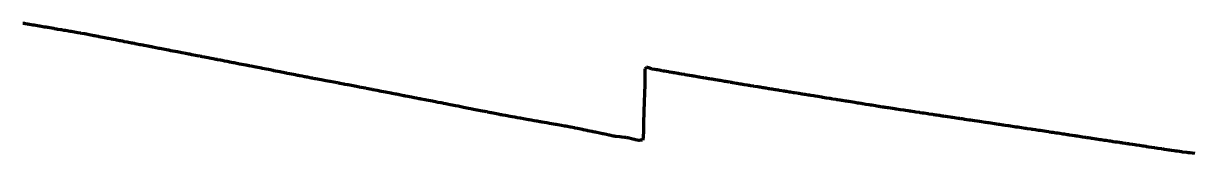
# Model space of a CAD drawing. Header units: metres. Extents: x 599858 to 604892, y 1147555 to 1148052.
# Drawn here: x 601514 to 602066, y 1147923 to 1147985 of the extents above; entities that cross this region are included whole.
import ezdxf

# ---------------------------------------------------------------- set-up
doc = ezdxf.new("R2010")
doc.units = ezdxf.units.M
doc.header["$MEASUREMENT"] = 0
doc.linetypes.add('DGN Style 5', pattern=[112.216283, 48.092693, -64.12359])
doc.layers.add('TF_T_---_Kabl-_2', color=5, linetype='DGN Style 5', lineweight=70)

msp = doc.modelspace()

# ---------------------------------------------------------------- linework, layer by layer
at = {"layer": 'TF_T_---_Kabl-_2'}
msp.add_polyline3d([(602066.22, 1147923.48, 41.04), (602063.85, 1147923.78, 41.04), (602063.28, 1147923.85, 41.05), (602063.09, 1147923.87, 41.06), (602062.41, 1147923.96, 41.09), (602060.48, 1147924.2, 41.02), (602060.18, 1147924.24, 41.02), (602060.1, 1147924.25, 41.02), (602059.940966, 1147924.271112, 41.03191), (602058.95, 1147924.42, 41.09), (602058.88, 1147924.43, 41.1), (602057.91, 1147924.57, 41.1), (602057.27, 1147924.67, 41.09), (602056.51, 1147924.78, 41.02), (602056.43, 1147924.8, 41.02), (602056.38, 1147924.8, 41.03), (602055.14, 1147924.99, 41.15), (602054.3, 1147925.12, 41.04), (602054.06, 1147925.15, 41.01), (602053.88, 1147925.18, 41.05), (602053.01, 1147925.31, 41.11), (602051.89, 1147925.48, 41.07), (602051.38, 1147925.55, 41.08), (602051, 1147925.61, 41.09), (602050.66, 1147925.66, 41.09), (602048.76, 1147925.95, 41.06), (602047.99, 1147926.06, 41.06), (602047.65, 1147926.11, 41.12), (602047.35, 1147926.16, 41.07), (602047.18, 1147926.18, 41.06), (602045.98, 1147926.36, 41.07), (602044.69, 1147926.56, 41.05), (602044.43, 1147926.6, 41.08), (602043.6, 1147926.72, 41.11), (602043.2, 1147926.78, 41.11), (602042.07, 1147926.95, 41.12), (602041.83, 1147926.99, 41.1), (602041.66, 1147927.01, 41.13), (602040.15, 1147927.24, 41.15), (602038.84, 1147927.43, 41.17), (602038.54, 1147927.48, 41.17), (602037.89, 1147927.58, 41.2), (602036.75, 1147927.75, 41.23), (602035.45, 1147927.94, 41.17), (602034.93, 1147928.02, 41.18), (602034.28, 1147928.12, 41.17), (602034.09, 1147928.15, 41.18), (602033.8, 1147928.19, 41.15), (602033.36, 1147928.26, 41.21), (602032.17, 1147928.43, 41.27), (602031.81, 1147928.49, 41.25), (602031.72, 1147928.5, 41.27), (602030.96, 1147928.62, 41.17), (602030.72, 1147928.65, 41.14), (602030.7, 1147928.65, 41.14), (602029.62, 1147928.82, 41.23), (602028.68, 1147928.96, 41.2), (602027.73, 1147929.1, 41.21), (602027.26, 1147929.17, 41.23), (602027.02, 1147929.21, 41.24), (602026.41, 1147929.3, 41.26), (602025.76, 1147929.4, 41.25), (602024.39, 1147929.6, 41.25), (602023.9, 1147929.67, 41.32), (602023.45, 1147929.74, 41.33), (602022.78, 1147929.84, 41.27), (602022.05, 1147929.95, 41.27), (602021.67, 1147930.01, 41.22), (602021.53, 1147930.03, 41.24), (602021.34, 1147930.06, 41.23), (602019.87, 1147930.28, 41.29), (602019.55, 1147930.33, 41.29), (602018.663269, 1147930.45784, 41.282938), (602017.7, 1147930.61, 41.28), (602017.31, 1147930.67, 41.28), (602017.01, 1147930.71, 41.28), (602015.92, 1147930.88, 41.34), (602015.34, 1147930.97, 41.36), (602015.31, 1147930.98, 41.36), (602015.25, 1147930.99, 41.37), (602015, 1147931.02, 41.37), (602014.48, 1147931.11, 41.31), (602013.25, 1147931.3, 41.32), (602012.5, 1147931.41, 41.29), (602012.38, 1147931.43, 41.3), (602010.8, 1147931.67, 41.36), (602010.12, 1147931.78, 41.34), (602009.92, 1147931.81, 41.33), (602009.43, 1147931.88, 41.33), (602008.32, 1147932.06, 41.34), (602007.11, 1147932.24, 41.38), (602006.64, 1147932.32, 41.38), (602006.219577, 1147932.381299, 41.383868), (602006.03, 1147932.41, 41.39), (602004.75, 1147932.6, 41.39), (602004.32, 1147932.66, 41.39), (602003.92, 1147932.72, 41.33), (602002.53, 1147932.93, 41.36), (602001.58, 1147933.07, 41.4), (602001.42, 1147933.1, 41.41), (602000.82, 1147933.19, 41.41), (601999.94, 1147933.32, 41.43), (601999.45, 1147933.39, 41.42), (601998.63, 1147933.51, 41.42), (601997.74, 1147933.65, 41.41), (601997.47, 1147933.69, 41.42), (601996.15, 1147933.89, 41.42), (601993.17, 1147934.33, 41.42), (601992.9, 1147934.37, 41.46), (601992.5, 1147934.43, 41.44), (601991.75, 1147934.54, 41.41), (601991.1, 1147934.64, 41.43), (601990.87, 1147934.67, 41.38), (601989.83, 1147934.83, 41.43), (601989.16, 1147934.93, 41.44), (601988.96, 1147934.96, 41.43), (601987.19, 1147935.22, 41.42), (601986.67, 1147935.3, 41.42), (601986.53, 1147935.32, 41.42), (601986.36, 1147935.35, 41.42), (601986.23, 1147935.37, 41.43), (601982.73, 1147935.89, 41.46), (601982.31, 1147935.96, 41.47), (601982.13, 1147935.98, 41.47), (601982.06, 1147935.99, 41.47), (601981.94, 1147936.01, 41.47), (601981.75, 1147936.04, 41.48), (601978.46, 1147936.53, 41.5), (601978.36, 1147936.55, 41.49), (601978.33, 1147936.55, 41.49), (601978.2, 1147936.57, 41.49), (601976.93, 1147936.76, 41.5), (601976.52, 1147936.82, 41.49), (601976.34, 1147936.85, 41.49), (601975.71, 1147936.94, 41.52), (601974.03, 1147937.19, 41.53), (601973.47, 1147937.28, 41.52), (601973.2, 1147937.32, 41.51), (601972.69, 1147937.39, 41.44), (601971.93, 1147937.51, 41.48), (601971.87, 1147937.51, 41.49), (601971.76, 1147937.53, 41.49), (601970.02, 1147937.79, 41.48), (601969.01, 1147937.94, 41.48), (601968.58, 1147938.01, 41.49), (601967.61, 1147938.15, 41.5), (601967.28, 1147938.2, 41.5), (601965.56, 1147938.46, 41.5), (601964.7, 1147938.59, 41.54), (601963.57, 1147938.76, 41.55), (601962.35, 1147938.94, 41.55), (601960.36, 1147939.24, 41.54), (601959.83, 1147939.32, 41.53), (601958.67, 1147939.49, 41.53), (601957.77, 1147939.62, 41.58), (601957.72, 1147939.63, 41.58), (601957.19, 1147939.71, 41.57), (601956.41, 1147939.83, 41.58), (601955.63, 1147939.94, 41.6), (601955.34, 1147939.99, 41.63), (601955.28, 1147940, 41.63), (601954.56, 1147940.1, 41.63), (601951.86, 1147940.51, 41.54), (601951.72, 1147940.53, 41.61), (601951.58, 1147940.55, 41.63), (601950.79, 1147940.67, 41.59), (601949.74, 1147940.82, 41.58), (601949.48, 1147940.86, 41.6), (601948.78, 1147940.97, 41.63), (601948.14, 1147941.06, 41.66), (601947.87, 1147941.1, 41.65), (601947, 1147941.23, 41.68), (601946.39, 1147941.33, 41.66), (601945.92, 1147941.39, 41.68), (601945.51, 1147941.46, 41.69), (601944.5, 1147941.61, 41.65), (601944.2, 1147941.65, 41.66), (601944.01, 1147941.68, 41.67), (601943.28, 1147941.79, 41.66), (601942.85, 1147941.85, 41.63), (601942.56, 1147941.9, 41.65), (601940.76, 1147942.17, 41.65), (601940.44, 1147942.21, 41.68), (601940.41, 1147942.22, 41.69), (601938.35, 1147942.53, 41.63), (601937.96, 1147942.59, 41.61), (601937.82, 1147942.61, 41.61), (601937.79, 1147942.61, 41.61), (601936.89, 1147942.75, 41.59), (601936.44, 1147942.81, 41.58), (601934.46, 1147943.11, 41.58), (601934.25, 1147943.14, 41.64), (601933.781144, 1147943.213588, 41.647355), (601932.83, 1147943.35, 41.65), (601932.55, 1147943.4, 41.63), (601932.15, 1147943.46, 41.64), (601931.96, 1147943.48, 41.66), (601931.49, 1147943.56, 41.67), (601930.93, 1147943.64, 41.65), (601929.67, 1147943.83, 41.62), (601928.89, 1147943.95, 41.66), (601928.74, 1147943.97, 41.66), (601927.3, 1147944.19, 41.65), (601925.44, 1147944.47, 41.6), (601925.34, 1147944.48, 41.6), (601925.07, 1147944.52, 41.63), (601924.89, 1147944.55, 41.59), (601924.6, 1147944.59, 41.59), (601923.79, 1147944.72, 41.57), (601923.63, 1147944.74, 41.61), (601922.61, 1147944.89, 41.62), (601921.8, 1147945.02, 41.56), (601921.37, 1147945.08, 41.56), (601921.31, 1147945.09, 41.57), (601920.47, 1147945.22, 41.64), (601920.34, 1147945.24, 41.63), (601919.77, 1147945.32, 41.58), (601919.62, 1147945.35, 41.55), (601919.45, 1147945.37, 41.58), (601919.32, 1147945.39, 41.59), (601918.78, 1147945.47, 41.61), (601918.46, 1147945.52, 41.62), (601917.744103, 1147945.629494, 41.615304), (601917.36, 1147945.69, 41.61), (601917.21, 1147945.72, 41.59), (601916.96, 1147945.76, 41.59), (601916.17, 1147945.88, 41.61), (601915.62, 1147945.97, 41.62), (601913.8, 1147946.27, 41.63), (601913.23, 1147946.36, 41.62), (601913.14, 1147946.37, 41.62), (601912.58, 1147946.46, 41.63), (601910.98, 1147946.72, 41.64), (601909.66, 1147946.93, 41.65), (601909.33, 1147946.99, 41.65), (601908.84, 1147947.07, 41.63), (601907.78, 1147947.24, 41.62), (601907.38, 1147947.3, 41.63), (601907.14, 1147947.34, 41.64), (601907.08, 1147947.35, 41.64), (601905.89, 1147947.54, 41.63), (601903.05, 1147948, 41.65), (601902.77, 1147948.05, 41.64), (601901.98, 1147948.18, 41.64), (601901.55, 1147948.24, 41.66), (601901.45, 1147948.26, 41.65), (601899.81, 1147948.53, 41.58), (601899.72, 1147948.54, 41.59), (601899.71, 1147948.54, 41.59), (601899.58, 1147948.56, 41.59), (601899.52, 1147948.57, 41.59), (601899.36, 1147948.6, 41.68), (601898.93, 1147948.67, 41.7), (601898.75, 1147948.7, 41.72), (601897.73, 1147948.86, 41.71), (601897.27, 1147948.94, 41.71), (601896.98, 1147948.98, 41.73), (601895.39, 1147949.24, 41.74), (601894.82, 1147949.33, 41.71), (601894.2, 1147949.43, 41.72), (601893.86, 1147949.49, 41.73), (601892.71, 1147949.67, 41.72), (601892.58, 1147949.69, 41.72), (601892.46, 1147949.71, 41.67), (601892.4, 1147949.72, 41.69), (601891.57, 1147949.86, 41.65), (601890.69, 1147950, 41.72), (601890.32, 1147950.06, 41.69), (601890.27, 1147950.07, 41.66), (601890.24, 1147950.07, 41.67), (601890.19, 1147950.08, 41.69), (601888.35, 1147950.38, 41.64), (601887.21, 1147950.56, 41.65), (601886.48, 1147950.68, 41.62), (601885.03, 1147950.91, 41.69), (601884.5, 1147951, 41.72), (601884.19, 1147951.05, 41.72), (601883.83, 1147951.11, 41.69), (601882.45, 1147951.33, 41.64), (601881.86, 1147951.43, 41.67), (601881.46, 1147951.49, 41.67), (601881.33, 1147951.51, 41.66), (601880.87, 1147951.58, 41.67), (601879.58, 1147951.79, 41.63), (601879.2, 1147951.85, 41.65), (601878.75, 1147951.93, 41.65), (601877.37, 1147952.15, 41.69), (601877.21, 1147952.17, 41.69), (601876.91, 1147952.22, 41.69), (601875.59, 1147952.44, 41.68), (601875.48, 1147952.46, 41.69), (601874.93, 1147952.54, 41.79), (601873.86, 1147952.72, 41.67), (601873.5, 1147952.77, 41.65), (601873.45, 1147952.78, 41.66), (601872.99, 1147952.86, 41.69), (601872.81, 1147952.89, 41.68), (601872.64, 1147952.91, 41.68), (601872.09, 1147953, 41.71), (601871.78, 1147953.05, 41.71), (601870.14, 1147953.32, 41.65), (601869.96, 1147953.35, 41.65), (601869.83, 1147953.37, 41.66), (601869.64, 1147953.4, 41.67), (601869.51, 1147953.42, 41.66), (601868.53, 1147953.58, 41.64), (601868.33, 1147953.61, 41.65), (601867.44, 1147953.75, 41.71), (601867.38, 1147953.76, 41.7), (601867.35, 1147953.77, 41.7), (601866.85, 1147953.85, 41.64), (601866.29, 1147953.94, 41.62), (601865.89, 1147954, 41.61), (601865.22, 1147954.11, 41.67), (601863.99, 1147954.31, 41.69), (601863.4, 1147954.4, 41.7), (601862.89, 1147954.49, 41.7), (601862.51, 1147954.55, 41.7), (601861.14, 1147954.77, 41.67), (601860.71, 1147954.84, 41.67), (601860.15, 1147954.93, 41.62), (601858.48, 1147955.2, 41.6), (601858.16, 1147955.25, 41.64), (601858.03, 1147955.27, 41.64), (601856.59, 1147955.51, 41.62), (601856.44, 1147955.53, 41.62), (601856.29, 1147955.55, 41.63), (601856.188941, 1147955.570826, 41.647393), (601855.63, 1147955.66, 41.74), (601855.56, 1147955.68, 41.74), (601855.46, 1147955.69, 41.73), (601855.17, 1147955.74, 41.73), (601853.63, 1147956, 41.67), (601853.02, 1147956.11, 41.69), (601852.78, 1147956.15, 41.66), (601852.19, 1147956.25, 41.66), (601851.81, 1147956.31, 41.68), (601850.93, 1147956.46, 41.66), (601850.38, 1147956.55, 41.67), (601850.06, 1147956.61, 41.65), (601848.33, 1147956.9, 41.7), (601847.85, 1147956.98, 41.71), (601847.8, 1147956.99, 41.71), (601847.73, 1147957, 41.7), (601847.47, 1147957.05, 41.74), (601847.09, 1147957.11, 41.76), (601846.85, 1147957.15, 41.77), (601845.97, 1147957.3, 41.71), (601845.65, 1147957.35, 41.71), (601845.07, 1147957.45, 41.7), (601844.71, 1147957.51, 41.7), (601844.45, 1147957.56, 41.71), (601843.7, 1147957.68, 41.69), (601843.1, 1147957.79, 41.65), (601842.29, 1147957.92, 41.63), (601841.74, 1147958.02, 41.63), (601841.23, 1147958.1, 41.63), (601841.11, 1147958.12, 41.64), (601840.2, 1147958.28, 41.66), (601839.77, 1147958.35, 41.65), (601839.34, 1147958.42, 41.68), (601838.57, 1147958.55, 41.69), (601838.29, 1147958.6, 41.67), (601837.93, 1147958.66, 41.66), (601837.64, 1147958.71, 41.68), (601837.01, 1147958.81, 41.71), (601836.9, 1147958.83, 41.69), (601836.16, 1147958.96, 41.71), (601835.76, 1147959.03, 41.7), (601834.96, 1147959.16, 41.7), (601834.64, 1147959.22, 41.72), (601834.12, 1147959.3, 41.72), (601833.28, 1147959.45, 41.72), (601832.58, 1147959.57, 41.73), (601832.27, 1147959.62, 41.72), (601831.58, 1147959.73, 41.72), (601830.88, 1147959.85, 41.69), (601830.15, 1147959.98, 41.69), (601829.69, 1147960.05, 41.72), (601829.417147, 1147960.102784, 41.724843), (601829.32, 1147960.12, 41.73), (601828.86, 1147960.2, 41.74), (601827.87, 1147960.36, 41.74), (601826.8, 1147960.55, 41.71), (601825.96, 1147960.69, 41.72), (601825.67, 1147960.74, 41.72), (601825.5, 1147960.77, 41.72), (601824.13, 1147961, 41.69), (601823.19, 1147961.16, 41.69), (601822.63, 1147961.25, 41.68), (601822.33, 1147961.3, 41.69), (601820.77, 1147961.57, 41.69), (601820.19, 1147961.67, 41.69), (601819.75, 1147961.74, 41.71), (601819.56, 1147961.77, 41.66), (601819.53, 1147961.78, 41.66), (601818.53, 1147961.95, 41.69), (601818.23, 1147962, 41.7), (601817.96, 1147962.05, 41.69), (601816.03, 1147962.37, 41.69), (601815.54, 1147962.46, 41.74), (601815.18, 1147962.52, 41.73), (601814.82372, 1147962.581669, 41.729812), (601814.43, 1147962.65, 41.73), (601814.36, 1147962.67, 41.71), (601812.87, 1147962.95, 41.71), (601812.27, 1147963.06, 41.73), (601811.5, 1147963.2, 41.76), (601810.45, 1147963.4, 41.69), (601810.19424, 1147963.445369, 41.674953), (601809.94, 1147963.53, 41.67), (601808.71, 1147963.94, 41.77), (601808.5, 1147964.01, 41.77), (601807.67509, 1147964.275613, 41.795627), (601807.39, 1147964, 41.76), (601806.811343, 1147963.439106, 41.640054), (601806.81, 1147963.11, 41.58), (601806.81, 1147963.09, 41.58), (601806.81, 1147962.55, 41.63), (601806.81, 1147962.11, 41.67), (601806.81, 1147962.04, 41.68), (601806.81, 1147962.01, 41.67), (601806.81, 1147961.72, 41.52), (601806.81, 1147961.4, 41.51), (601806.82, 1147959.93, 41.63), (601806.82, 1147959.6, 41.65), (601806.82, 1147959.04, 41.7), (601806.82, 1147956.77, 41.67), (601806.824266, 1147956.683304, 41.669633), (601806.82, 1147956.67, 41.67), (601806.81, 1147956.29, 41.68), (601806.66, 1147951.75, 41.8), (601806.63, 1147950.72, 41.86), (601806.58, 1147949.18, 41.93), (601806.53, 1147947.63, 41.79), (601806.52, 1147947.23, 41.75), (601806.51, 1147947.18, 41.75), (601806.51, 1147947.06, 41.77), (601806.5, 1147946.78, 41.75), (601806.43, 1147944.5, 41.72), (601806.4, 1147943.52, 41.79), (601806.35, 1147941.96, 41.91), (601806.264287, 1147939.241782, 41.941449), (601806.24, 1147938.14, 41.95), (601806.21, 1147936.87, 41.96), (601806.2, 1147936.32, 41.99), (601806.15, 1147933.91, 42.08), (601806.15, 1147933.6, 42.08), (601806.11, 1147931.82, 41.94), (601806.1, 1147931.51, 41.93), (601806.1, 1147931.5, 41.93), (601806.1, 1147931.49, 41.94), (601806.102638, 1147931.362002, 42.002394), (601806.09, 1147931.31, 42.03), (601806.06, 1147931.19, 42.05), (601805.84, 1147930.37, 41.99), (601805.83, 1147930.31, 42), (601805.82, 1147930.27, 42), (601805.81, 1147930.23, 42.01), (601805.723982, 1147929.885816, 42.067638), (601805.48, 1147929.85, 42.07), (601804.84, 1147929.75, 42.11), (601804.102982, 1147929.639708, 42.151493), (601803.99, 1147929.67, 42.15), (601802.5, 1147930.01, 42.15), (601802.31, 1147930.05, 42.14), (601801.89, 1147930.15, 42.11), (601801.12, 1147930.33, 42.07), (601800.6, 1147930.45, 42.08), (601799.45, 1147930.71, 42.06), (601798.77, 1147930.87, 42.05), (601798.36, 1147930.96, 42.06), (601798.073192, 1147931.02918, 42.066605), (601797.84, 1147931.06, 42.08), (601797.43, 1147931.1, 42.06), (601795.96, 1147931.26, 42.08), (601795.01, 1147931.37, 42.16), (601794.92, 1147931.38, 42.16), (601794.88, 1147931.38, 42.16), (601793.35, 1147931.55, 42.13), (601792.88, 1147931.6, 42.16), (601792.732398, 1147931.620788, 42.163321), (601792.49, 1147931.67, 42.17), (601792.05, 1147931.76, 42.15), (601791.95, 1147931.79, 42.15), (601790.13, 1147932.17, 42.18), (601789.96, 1147932.21, 42.19), (601789.81, 1147932.24, 42.18), (601788.78, 1147932.46, 42.19), (601787.14, 1147932.8, 42.15), (601786.91, 1147932.85, 42.14), (601786.21, 1147933, 42.15), (601783.61, 1147933.55, 42.22), (601783.3, 1147933.62, 42.21), (601783.27, 1147933.63, 42.21), (601783.204725, 1147933.639039, 42.21332), (601782.46, 1147933.79, 42.26), (601782.03, 1147933.88, 42.25), (601780.85, 1147934.12, 42.26), (601779.98, 1147934.29, 42.21), (601779.65, 1147934.36, 42.22), (601778.64, 1147934.57, 42.12), (601778.36, 1147934.62, 42.14), (601777.47, 1147934.8, 42.16), (601775, 1147935.3, 42.16), (601773.86, 1147935.54, 42.13), (601773.68, 1147935.57, 42.15), (601771.96, 1147935.92, 42.21), (601771.89, 1147935.94, 42.21), (601771.77, 1147935.96, 42.2), (601771.56, 1147936, 42.2), (601770.3, 1147936.26, 42.14), (601770.22, 1147936.27, 42.15), (601770.2, 1147936.28, 42.14), (601770.089637, 1147936.29962, 42.140465), (601769.5, 1147936.4, 42.14), (601769.1, 1147936.47, 42.11), (601768.91, 1147936.51, 42.12), (601767.49, 1147936.76, 42.06), (601765.75, 1147937.06, 42.07), (601764.99, 1147937.2, 42.11), (601764.76, 1147937.24, 42.06), (601763.77, 1147937.41, 42.07), (601762.88, 1147937.57, 42.03), (601761.87, 1147937.75, 42.05), (601760.6, 1147937.97, 42.03), (601758.32, 1147938.37, 42.08), (601758.13, 1147938.41, 42.08), (601758.01, 1147938.43, 42.08), (601757.38, 1147938.54, 42.08), (601756.12, 1147938.76, 42.04), (601755.8, 1147938.82, 42.05), (601754.64, 1147939.02, 42.05), (601753.24, 1147939.27, 42.06), (601752.35, 1147939.43, 42.02), (601752, 1147939.49, 42.02), (601751.22, 1147939.62, 42.01), (601748.9, 1147940.03, 42.03), (601748.66, 1147940.08, 42.05), (601748.2, 1147940.16, 42.07), (601746.67, 1147940.43, 42.06), (601746.12, 1147940.52, 42.05), (601745.5, 1147940.63, 42.06), (601744.23, 1147940.86, 41.97), (601743.34, 1147941.01, 41.98), (601741.1, 1147941.41, 41.99), (601739.91, 1147941.62, 41.99), (601739.29, 1147941.73, 41.98), (601738.594359, 1147941.849113, 41.977558), (601738.26, 1147941.92, 41.98), (601737.68, 1147942.03, 41.96), (601736.84, 1147942.2, 41.95), (601734.56, 1147942.66, 41.91), (601734.27, 1147942.71, 41.91), (601732.59, 1147943.05, 41.95), (601732.57, 1147943.06, 41.95), (601732.55, 1147943.06, 41.95), (601732.51, 1147943.07, 41.95), (601732.25, 1147943.12, 41.95), (601729.26, 1147943.72, 41.9), (601728.6, 1147943.85, 41.89), (601727.7, 1147944.03, 41.89), (601727.66, 1147944.04, 41.89), (601727.65, 1147944.04, 41.89), (601727.64, 1147944.04, 41.89), (601725.31, 1147944.51, 41.85), (601725.14, 1147944.55, 41.84), (601724.93, 1147944.59, 41.84), (601723.74, 1147944.83, 41.81), (601723.69, 1147944.84, 41.81), (601723.68, 1147944.84, 41.81), (601721.26, 1147945.32, 41.73), (601718.75, 1147945.83, 41.75), (601717.59, 1147946.06, 41.74), (601717.484965, 1147946.076972, 41.743612), (601716.05, 1147946.36, 41.73), (601715.01, 1147946.56, 41.69), (601713.69, 1147946.81, 41.68), (601713, 1147946.95, 41.75), (601711.78, 1147947.19, 41.76), (601711.71, 1147947.2, 41.76), (601711.67, 1147947.21, 41.76), (601710.8, 1147947.38, 41.76), (601710.66, 1147947.4, 41.78), (601709.44, 1147947.64, 41.79), (601709, 1147947.73, 41.78), (601708.67, 1147947.79, 41.77), (601706.72, 1147948.17, 41.76), (601704.82, 1147948.54, 41.76), (601703.88, 1147948.72, 41.75), (601703.84, 1147948.72, 41.74), (601703.79, 1147948.74, 41.75), (601703.74, 1147948.75, 41.75), (601703.17, 1147948.85, 41.72), (601703.09, 1147948.87, 41.68), (601701.31, 1147949.22, 41.68), (601700.95, 1147949.29, 41.71), (601700.31, 1147949.41, 41.71), (601699.23, 1147949.62, 41.7), (601698.85, 1147949.69, 41.69), (601698.77, 1147949.71, 41.69), (601698.47, 1147949.77, 41.68), (601698.35, 1147949.79, 41.68), (601698.11, 1147949.84, 41.68), (601696.75, 1147950.1, 41.65), (601695.92, 1147950.26, 41.62), (601695.11, 1147950.42, 41.66), (601695, 1147950.44, 41.66), (601693.9, 1147950.65, 41.63), (601693.53, 1147950.73, 41.63), (601693.06, 1147950.82, 41.62), (601692.42, 1147950.94, 41.65), (601691.2, 1147951.18, 41.64), (601691.01, 1147951.21, 41.64), (601690.94, 1147951.23, 41.65), (601690.9, 1147951.24, 41.65), (601690.53, 1147951.31, 41.67), (601689.75, 1147951.46, 41.69), (601689.65, 1147951.48, 41.69), (601689.24, 1147951.56, 41.7), (601687.75, 1147951.85, 41.64), (601687.2, 1147951.95, 41.65), (601686.24, 1147952.14, 41.62), (601685.38, 1147952.31, 41.65), (601685.19, 1147952.34, 41.67), (601684.74, 1147952.43, 41.65), (601684.71, 1147952.44, 41.65), (601684.58, 1147952.46, 41.66), (601682.63, 1147952.84, 41.68), (601682.57, 1147952.85, 41.69), (601681.84, 1147952.99, 41.69), (601681.46, 1147953.07, 41.68), (601681.4, 1147953.08, 41.68), (601680.61, 1147953.23, 41.69), (601678.49, 1147953.64, 41.68), (601678.38, 1147953.66, 41.69), (601678.24, 1147953.69, 41.68), (601678.15, 1147953.71, 41.69), (601675.46, 1147954.23, 41.64), (601675.31, 1147954.26, 41.61), (601675.1, 1147954.3, 41.64), (601673, 1147954.71, 41.65), (601672.71, 1147954.76, 41.66), (601672.4, 1147954.82, 41.68), (601672.22, 1147954.86, 41.67), (601670.150739, 1147955.255495, 41.658868), (601669.92, 1147955.3, 41.66), (601669.91, 1147955.31, 41.66), (601669.88, 1147955.31, 41.66), (601669.85, 1147955.32, 41.66), (601669.3, 1147955.42, 41.66), (601666.95, 1147955.87, 41.6), (601666.73, 1147955.91, 41.59), (601666.64, 1147955.92, 41.6), (601665.39, 1147956.16, 41.62), (601665.18, 1147956.2, 41.62), (601665.05, 1147956.22, 41.62), (601664.82, 1147956.27, 41.62), (601664.76, 1147956.28, 41.62), (601663.21, 1147956.57, 41.56), (601662.62, 1147956.68, 41.59), (601662.07, 1147956.79, 41.63), (601661.91, 1147956.82, 41.62), (601658.38, 1147957.49, 41.65), (601658.31, 1147957.5, 41.65), (601658.24, 1147957.51, 41.65), (601656.35, 1147957.87, 41.58), (601655.54, 1147958.02, 41.63), (601654.94, 1147958.14, 41.63), (601654.15, 1147958.29, 41.57), (601653.26, 1147958.45, 41.56), (601652.47, 1147958.6, 41.56), (601651.55, 1147958.78, 41.5), (601651.23, 1147958.84, 41.49), (601650.63, 1147958.95, 41.54), (601650.23, 1147959.03, 41.53), (601649.89, 1147959.09, 41.53), (601649.71, 1147959.12, 41.52), (601649.56, 1147959.15, 41.52), (601647.76, 1147959.49, 41.47), (601647.5, 1147959.54, 41.46), (601647.25, 1147959.59, 41.48), (601646.59, 1147959.72, 41.46), (601646.33, 1147959.76, 41.43), (601645.187799, 1147959.97609, 41.459963), (601644.12, 1147960.19, 41.49), (601643.78, 1147960.26, 41.48), (601643.66, 1147960.28, 41.49), (601643.11, 1147960.39, 41.46), (601642.93, 1147960.42, 41.45), (601642.1, 1147960.59, 41.45), (601638.4, 1147961.32, 41.4), (601638.07, 1147961.38, 41.39), (601637.76, 1147961.44, 41.41), (601636.9, 1147961.61, 41.42), (601636.24, 1147961.74, 41.41), (601635.27, 1147961.93, 41.39), (601635.19, 1147961.95, 41.38), (601634.92, 1147962, 41.36), (601632.74, 1147962.43, 41.35), (601631.94, 1147962.59, 41.35), (601631.64, 1147962.65, 41.36), (601629.29, 1147963.11, 41.37), (601628.28, 1147963.31, 41.35), (601626.49, 1147963.66, 41.41), (601626.09, 1147963.74, 41.41), (601623.49, 1147964.25, 41.33), (601623.41, 1147964.27, 41.32), (601623.35, 1147964.28, 41.32), (601621.2, 1147964.7, 41.46), (601621.1, 1147964.72, 41.47), (601621, 1147964.74, 41.47), (601620.92, 1147964.76, 41.48), (601620.55, 1147964.83, 41.47), (601619.96, 1147964.95, 41.42), (601619.72, 1147964.99, 41.43), (601619.34, 1147965.07, 41.44), (601618.81, 1147965.17, 41.44), (601617.710161, 1147965.386644, 41.420712), (601615.9, 1147965.74, 41.38), (601615.53, 1147965.81, 41.37), (601615, 1147965.92, 41.35), (601613.2, 1147966.27, 41.32), (601612.96, 1147966.32, 41.33), (601612.76, 1147966.35, 41.31), (601611.07, 1147966.68, 41.28), (601610.63, 1147966.77, 41.29), (601610.6, 1147966.77, 41.29), (601609.93, 1147966.9, 41.28), (601608.69, 1147967.14, 41.28), (601607.48, 1147967.38, 41.22), (601606.7, 1147967.53, 41.23), (601605.38, 1147967.79, 41.24), (601605.24, 1147967.82, 41.24), (601604.58, 1147967.95, 41.22), (601603.92, 1147968.07, 41.23), (601603.22, 1147968.21, 41.19), (601602.37, 1147968.38, 41.2), (601601.48, 1147968.55, 41.2), (601600.91, 1147968.66, 41.19), (601598.29, 1147969.17, 41.24), (601598.17, 1147969.19, 41.24), (601597.9, 1147969.25, 41.25), (601597.17, 1147969.39, 41.21), (601597.05, 1147969.41, 41.21), (601596.93, 1147969.44, 41.2), (601595.66, 1147969.68, 41.14), (601594.9, 1147969.83, 41.14), (601593.19, 1147970.16, 41.15), (601592.21, 1147970.35, 41.17), (601591.62, 1147970.47, 41.18), (601591.05, 1147970.58, 41.16), (601590.35, 1147970.71, 41.15), (601590.08, 1147970.77, 41.11), (601589.73, 1147970.84, 41.11), (601588.45, 1147971.09, 41.1), (601587.85, 1147971.2, 41.13), (601587.1, 1147971.35, 41.11), (601586.38, 1147971.49, 41.1), (601586.26777, 1147971.514506, 41.099227), (601583.38, 1147972.06, 41.11), (601582.35, 1147972.26, 41.1), (601582.03, 1147972.32, 41.08), (601581.24, 1147972.48, 41.06), (601579.73, 1147972.76, 41.07), (601578.87, 1147972.93, 41.05), (601578.17, 1147973.06, 41.07), (601577.64, 1147973.16, 41.06), (601576.29, 1147973.43, 41.01), (601574.81, 1147973.71, 41.06), (601574.31, 1147973.8, 41.04), (601574.020915, 1147973.860519, 41.05664), (601573.88, 1147973.89, 41.06), (601573.41, 1147973.98, 41.01), (601573.04, 1147974.05, 40.99), (601572.88, 1147974.08, 40.99), (601572.76, 1147974.11, 40.98), (601572.57, 1147974.14, 40.97), (601570.81, 1147974.48, 40.94), (601570.26, 1147974.59, 40.99), (601569.14, 1147974.81, 41.06), (601568.89, 1147974.86, 41.05), (601568.85, 1147974.86, 41.05), (601568.73, 1147974.89, 41.05), (601567.35, 1147975.15, 41), (601566.33, 1147975.35, 40.99), (601566.12, 1147975.39, 40.98), (601565.28, 1147975.56, 40.94), (601564.75, 1147975.66, 40.94), (601562.67, 1147976.06, 40.94), (601561.45, 1147976.3, 40.96), (601561.21, 1147976.35, 40.97), (601560.48, 1147976.49, 40.95), (601560.35, 1147976.51, 40.95), (601559.63, 1147976.65, 40.94), (601559.38, 1147976.7, 40.93), (601559.1, 1147976.76, 40.93), (601558.4, 1147976.89, 40.94), (601557.88, 1147976.99, 40.9), (601557.35, 1147977.1, 40.93), (601556.31, 1147977.3, 40.9), (601555.78, 1147977.4, 40.9), (601555.42, 1147977.47, 40.9), (601553.99, 1147977.75, 40.84), (601553.38, 1147977.87, 40.86), (601552.23, 1147978.09, 40.9), (601551.99, 1147978.14, 40.89), (601549.56, 1147978.61, 40.89), (601549.16, 1147978.69, 40.88), (601548.12, 1147978.89, 40.87), (601547.4, 1147979.03, 40.82), (601547.22, 1147979.06, 40.85), (601546.99, 1147979.11, 40.82), (601546.95, 1147979.12, 40.83), (601546.32, 1147979.24, 40.81), (601544.82, 1147979.53, 40.74), (601544.16, 1147979.66, 40.74), (601543.53, 1147979.78, 40.84), (601543.29, 1147979.83, 40.83), (601542.7, 1147979.94, 40.84), (601541.25, 1147980.22, 40.77), (601540.799797, 1147980.308955, 40.762926), (601540.64, 1147980.34, 40.76), (601539.5, 1147980.53, 40.79), (601537.06, 1147980.94, 40.76), (601536.38, 1147981.06, 40.75), (601535.77, 1147981.16, 40.78), (601533.59, 1147981.53, 40.76), (601532.92, 1147981.65, 40.7), (601531.68, 1147981.86, 40.75), (601531.48, 1147981.89, 40.75), (601531.41, 1147981.9, 40.76), (601530.07, 1147982.13, 40.76), (601529.57, 1147982.22, 40.76), (601529.28, 1147982.27, 40.77), (601528.34, 1147982.43, 40.69), (601528.11, 1147982.46, 40.69), (601526.23, 1147982.78, 40.64), (601525.46, 1147982.92, 40.63), (601524.96, 1147983, 40.68), (601524.49, 1147983.08, 40.7), (601524.4, 1147983.09, 40.7), (601523.62, 1147983.23, 40.66), (601521.58, 1147983.57, 40.61), (601521.5, 1147983.59, 40.61), (601521.46, 1147983.59, 40.61), (601521.22, 1147983.63, 40.6), (601518.8, 1147984.04, 40.54), (601518.72, 1147984.06, 40.53), (601518.46, 1147984.1, 40.53), (601518.18, 1147984.15, 40.53), (601516.64, 1147984.41, 40.53), (601516.27, 1147984.47, 40.52), (601515.83, 1147984.55, 40.53), (601514.83, 1147984.72, 40.5), (601514.3, 1147984.81, 40.52), (601513.55, 1147984.94, 40.49)], dxfattribs=at)

doc.saveas('drawing.dxf')
